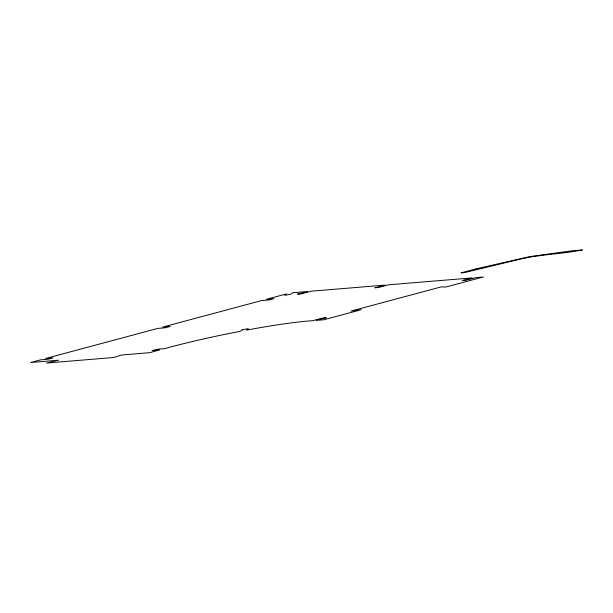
<?xml version="1.0" encoding="UTF-8"?>
<svg xmlns="http://www.w3.org/2000/svg" width="613" height="613" viewBox="0 0 613 613"><rect width="100%" height="100%" fill="white"/><g stroke="black" fill="none" stroke-linecap="round" stroke-linejoin="round"><path stroke-width="0.92" d="M242.235 329.802L240.411 331.288L229.431 333.426A100.838 8.613 -11.5 0 0 164.575 348.667L157.143 349.28L152.154 350.621L159.587 350.008L149.61 352.682L121.726 354.981L113.742 357.494L46.565 363.042L58.534 360.199L30.65 362.505L40.627 359.831L48.059 359.218L53.047 357.877L45.615 358.49L157.832 328.399L165.265 327.779L170.253 326.445L162.82 327.058L261.552 300.577L268.992 299.964L273.98 298.631L266.54 299.244L286.493 293.895L284.7 295.351L290.853 294.186L292.654 292.73L307.519 291.504L297.543 294.179L301.259 293.872L311.235 291.19L384.818 285.114L374.842 287.796L378.558 287.482L388.535 284.807L472.202 277.896L462.225 280.57L465.941 280.264L475.918 277.589L483.358 276.976L445.942 287.007L441.184 286.907L351.034 311.082L361.141 309.749L323.725 319.787L316.293 320.4L326.269 317.726L322.553 318.032L312.576 320.706A100.838 8.613 -11.5 0 0 257.314 328.162L246.564 330.123L248.395 328.637L242.235 329.802M475.972 268.869L461.007 272.885L464.731 272.578L522.958 258.471C542.543 254.334 562.811 253.843 582.35 249.958L571.201 250.878L530.007 256.579L475.972 268.869"/></g></svg>
